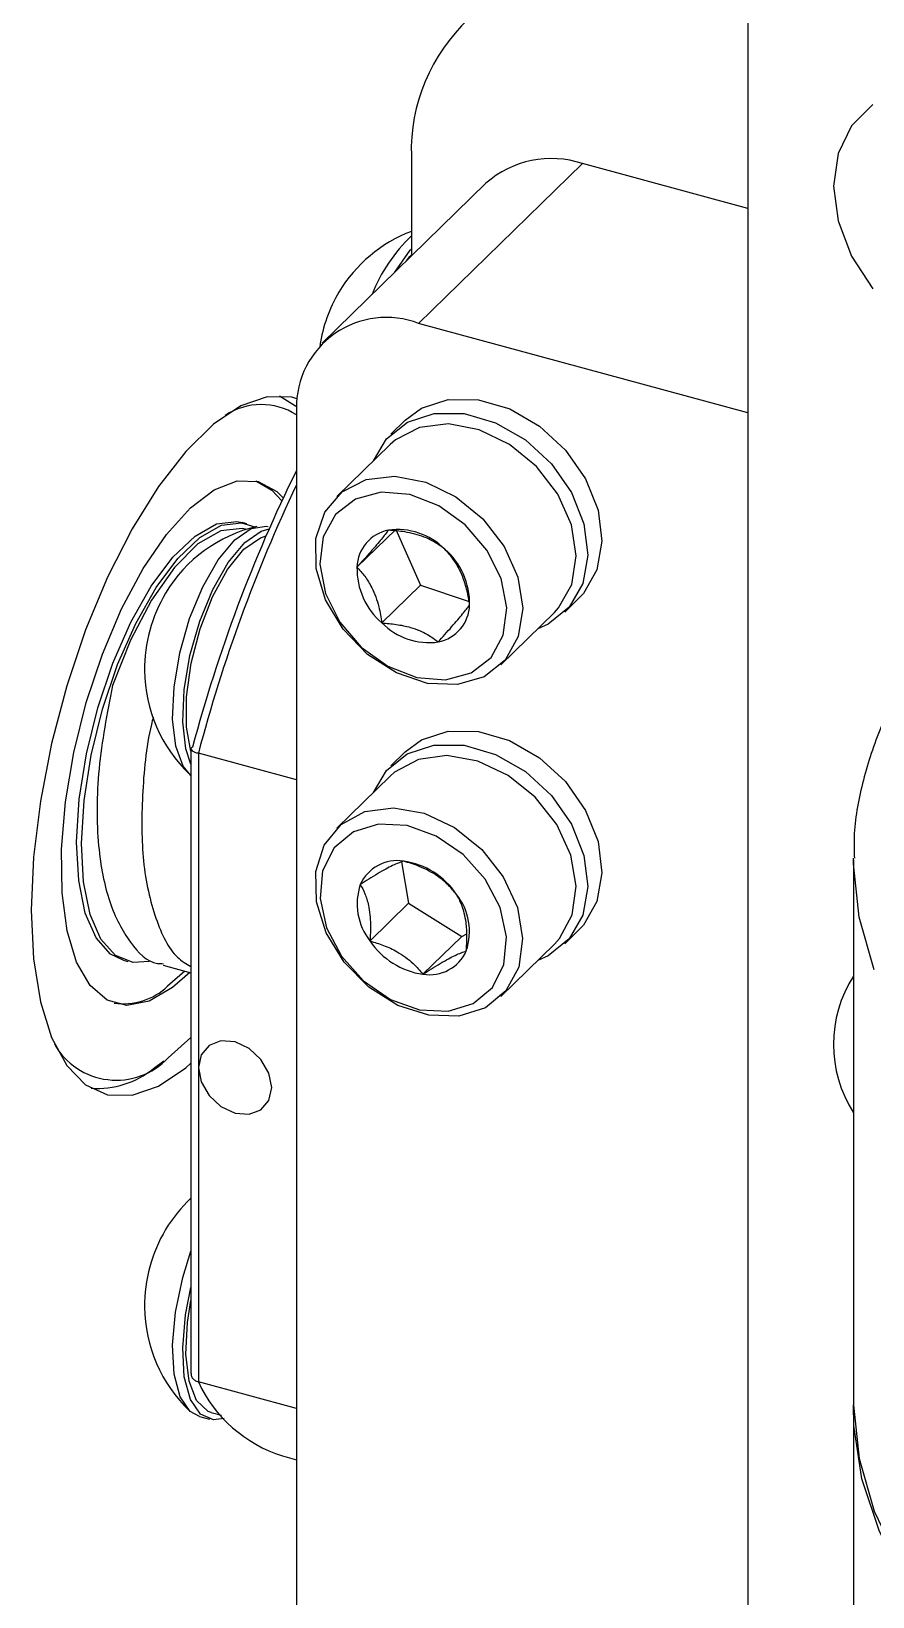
# Model space of a CAD drawing. Header units: millimetres. Extents: x 0 to 3353, y 0 to 2591.
# Drawn here: x 1725.6 to 1756.1, y 2159.6 to 2216.2 of the extents above; entities that cross this region are included whole.
import ezdxf

# ---------------------------------------------------------------- set-up
doc = ezdxf.new("R2010")
doc.units = ezdxf.units.MM
doc.header["$LTSCALE"] = 12

msp = doc.modelspace()

# ---------------------------------------------------------------- linework, layer by layer
at = {"color": 7, "linetype": 'Continuous', "lineweight": 25}
for p, q in [((1751.558, 2221.749), (1751.558, 2157.857)), ((1739.383, 2211.71), (1739.383, 2208.092)), ((1745.574, 2211.433), (1739.647, 2205.648)), ((1751.558, 2209.807), (1745.574, 2211.433)), ((1742.081, 2210.726), (1736.154, 2204.941)), ((1751.558, 2202.411), (1739.647, 2205.648)), ((1735.225, 2202.564), (1735.225, 2142.898)), ((1739.157, 2202.148), (1738.643, 2201.646)), ((1738.62, 2201.274), (1736.683, 2199.384)), ((1733.435, 2198.403), (1733.258, 2198.451)), ((1733.403, 2198.195), (1733.38, 2198.201)), ((1733.952, 2198.136), (1734.234, 2198.219)), ((1738.815, 2198.2), (1737.415, 2196.834)), ((1738.815, 2198.2), (1739.717, 2196.179)), ((1733.919, 2197.898), (1734.13, 2197.967)), ((1739.717, 2196.179), (1738.317, 2194.813)), ((1739.717, 2196.179), (1741.468, 2195.59)), ((1744.93, 2195.206), (1745.443, 2195.707)), ((1742.62, 2193.301), (1744.557, 2195.191)), ((1731.41, 2190.257), (1731.41, 2167.653)), ((1735.225, 2189.134), (1731.676, 2190.099)), ((1731.676, 2190.099), (1731.676, 2178.727)), ((1739.157, 2190.147), (1738.643, 2189.646)), ((1738.62, 2189.274), (1736.683, 2187.383)), ((1739.03, 2186.167), (1739.285, 2184.672)), ((1755.376, 2186.237), (1755.376, 2166.651)), ((1739.285, 2184.672), (1737.885, 2183.306)), ((1739.285, 2184.672), (1741.203, 2183.469)), ((1741.203, 2183.469), (1739.803, 2182.103)), ((1741.203, 2183.469), (1741.384, 2183.567)), ((1744.93, 2183.205), (1745.443, 2183.706)), ((1742.62, 2181.3), (1744.557, 2183.191)), ((1728.952, 2182.608), (1729.129, 2182.56)), ((1730.398, 2182.431), (1731.41, 2182.156)), ((1731.186, 2182.217), (1730.566, 2181.669)), ((1731.41, 2179.809), (1730.588, 2179.08)), ((1730.051, 2178.695), (1730.432, 2178.965)), ((1731.676, 2178.727), (1731.676, 2167.356)), ((1735.225, 2166.391), (1731.676, 2167.356)), ((1731.714, 2166.102), (1732.079, 2166.002)), ((1732.145, 2166.244), (1732.51, 2166.144)), ((1755.376, 2166.394), (1755.376, 2127.093)), ((1734.716, 2164.677), (1735.225, 2164.539))]:
    msp.add_line(p, q, dxfattribs=at)
at = {"color": 7, "linetype": 'Continuous', "lineweight": 25, "flags": 128}
for points in [[(1756.078, 2213.568), (1755.305, 2212.802), (1754.819, 2211.797), (1754.653, 2210.622), (1754.819, 2209.357), (1755.305, 2208.087), (1756.078, 2206.901)], [(1738.786, 2207.51), (1739.343, 2208.307), (1739.383, 2208.354)], [(1739.207, 2207.921), (1739.33, 2208.076), (1739.383, 2208.138)], [(1735.241, 2202.926), (1735.055, 2202.977), (1734.17, 2202.993), (1733.219, 2202.664), (1732.227, 2202), (1731.221, 2201.018), (1730.229, 2199.746), (1729.277, 2198.217), (1728.393, 2196.474), (1727.599, 2194.565), (1726.918, 2192.541), (1726.368, 2190.457), (1725.964, 2188.371), (1725.717, 2186.339), (1725.634, 2184.417), (1725.717, 2182.657), (1725.964, 2181.107), (1726.368, 2179.809), (1726.918, 2178.8), (1727.599, 2178.105), (1728.393, 2177.745), (1729.277, 2177.729), (1730.229, 2178.058), (1731.221, 2178.722), (1731.41, 2178.883)], [(1734.608, 2203.028), (1735.193, 2202.665), (1735.225, 2202.638)], [(1739.157, 2202.148), (1739.751, 2202.582), (1740.715, 2202.896), (1741.808, 2202.889), (1742.941, 2202.56), (1744.021, 2201.937), (1744.963, 2201.07), (1745.688, 2200.03), (1746.139, 2198.9), (1746.279, 2197.773), (1746.097, 2196.739), (1745.607, 2195.882), (1745.443, 2195.707)], [(1738.016, 2200.684), (1738.48, 2201.471), (1739.238, 2202.081), (1740.202, 2202.395), (1741.295, 2202.387), (1742.427, 2202.059), (1743.508, 2201.436), (1744.449, 2200.569), (1745.175, 2199.529), (1745.626, 2198.399), (1745.766, 2197.272), (1745.583, 2196.238), (1745.093, 2195.381), (1744.336, 2194.771), (1743.953, 2194.602)], [(1744.557, 2195.191), (1744.711, 2195.357), (1745.189, 2196.209), (1745.347, 2197.241), (1745.171, 2198.362), (1744.676, 2199.47), (1743.907, 2200.469), (1742.932, 2201.269), (1741.838, 2201.8), (1740.721, 2202.013), (1739.682, 2201.89), (1738.812, 2201.443), (1738.62, 2201.274)], [(1731.363, 2182.169), (1730.743, 2181.621), (1729.894, 2181.131), (1729.095, 2180.978), (1728.375, 2181.168), (1727.76, 2181.696), (1727.273, 2182.541), (1726.93, 2183.672), (1726.745, 2185.05), (1726.724, 2186.625), (1726.867, 2188.338), (1727.17, 2190.129), (1727.621, 2191.933), (1728.205, 2193.684), (1728.9, 2195.32), (1729.681, 2196.781), (1730.52, 2198.014), (1731.387, 2198.974), (1732.249, 2199.628), (1733.077, 2199.951), (1733.84, 2199.932), (1734.51, 2199.572), (1734.743, 2199.339)], [(1733.76, 2199.951), (1734.333, 2199.62), (1734.692, 2199.23)], [(1742.775, 2193.466), (1742.019, 2192.869), (1741.054, 2192.581), (1739.964, 2192.627), (1738.846, 2193.003), (1737.799, 2193.676), (1736.917, 2194.585), (1736.279, 2195.651), (1735.939, 2196.778), (1735.93, 2197.866), (1736.252, 2198.819), (1736.875, 2199.552), (1737.745, 2200), (1738.785, 2200.123), (1739.901, 2199.909), (1740.996, 2199.379), (1741.971, 2198.579), (1742.739, 2197.58), (1743.234, 2196.471), (1743.41, 2195.351), (1743.252, 2194.319), (1742.775, 2193.466)], [(1742.264, 2193.56), (1742.708, 2194.371), (1742.834, 2195.355), (1742.628, 2196.417), (1742.112, 2197.453), (1741.335, 2198.361), (1740.375, 2199.053), (1739.324, 2199.46), (1738.286, 2199.543), (1737.362, 2199.294), (1736.642, 2198.737), (1736.198, 2197.926), (1736.073, 2196.942), (1736.278, 2195.88), (1736.794, 2194.844), (1737.571, 2193.936), (1738.532, 2193.244), (1739.582, 2192.837), (1740.621, 2192.754), (1741.545, 2193.003), (1742.264, 2193.56)], [(1728.952, 2182.608), (1728.503, 2182.825), (1727.975, 2183.416), (1727.584, 2184.318), (1727.347, 2185.492), (1727.274, 2186.885), (1727.369, 2188.438), (1727.626, 2190.083), (1728.036, 2191.746), (1728.58, 2193.357), (1729.234, 2194.844), (1729.97, 2196.143), (1730.756, 2197.196), (1731.557, 2197.958), (1732.338, 2198.395), (1733.065, 2198.488), (1733.258, 2198.451)], [(1729.896, 2182.569), (1729.322, 2182.523), (1728.68, 2182.777), (1728.152, 2183.368), (1727.761, 2184.27), (1727.524, 2185.444), (1727.451, 2186.837), (1727.545, 2188.39), (1727.803, 2190.035), (1728.213, 2191.698), (1728.757, 2193.309), (1729.411, 2194.796), (1730.147, 2196.095), (1730.933, 2197.148), (1731.733, 2197.91), (1732.515, 2198.347), (1733.242, 2198.44), (1733.723, 2198.287)], [(1733.38, 2198.201), (1733.26, 2198.228), (1732.491, 2198.149), (1731.659, 2197.672), (1730.808, 2196.821), (1729.981, 2195.64), (1729.222, 2194.19), (1728.57, 2192.548)], [(1731.41, 2189.294), (1731.132, 2189.631), (1730.861, 2190.358), (1730.747, 2191.335), (1730.796, 2192.488), (1731.006, 2193.733), (1731.361, 2194.976), (1731.835, 2196.126), (1732.392, 2197.098), (1732.991, 2197.818), (1733.588, 2198.235)], [(1733.588, 2198.235), (1734.138, 2198.316), (1734.206, 2198.301)], [(1731.41, 2189.699), (1731.226, 2190.259), (1731.112, 2191.236), (1731.161, 2192.389), (1731.371, 2193.634), (1731.726, 2194.877), (1732.199, 2196.027), (1732.756, 2196.998), (1733.355, 2197.719), (1733.952, 2198.136)], [(1731.406, 2190.177), (1731.246, 2191.045), (1731.247, 2192.144), (1731.416, 2193.362), (1731.74, 2194.601), (1732.192, 2195.76), (1732.736, 2196.746), (1733.328, 2197.478), (1733.919, 2197.898)], [(1739.157, 2190.147), (1739.75, 2190.581), (1740.714, 2190.896), (1741.807, 2190.888), (1742.939, 2190.56), (1744.02, 2189.938), (1744.961, 2189.071), (1745.687, 2188.031), (1746.139, 2186.902), (1746.279, 2185.774), (1746.097, 2184.74), (1745.608, 2183.883), (1745.443, 2183.706)], [(1739.236, 2190.08), (1740.201, 2190.395), (1741.293, 2190.387), (1742.426, 2190.059), (1743.507, 2189.437), (1744.448, 2188.57), (1745.174, 2187.53), (1745.625, 2186.401), (1745.766, 2185.273), (1745.584, 2184.239), (1745.094, 2183.382), (1744.337, 2182.771), (1743.953, 2182.601)], [(1738.016, 2188.684), (1738.479, 2189.47), (1739.236, 2190.08)], [(1744.557, 2183.191), (1744.74, 2183.391), (1745.204, 2184.254), (1745.346, 2185.292), (1745.154, 2186.414), (1744.646, 2187.52), (1743.866, 2188.511), (1742.883, 2189.3), (1741.786, 2189.817), (1740.67, 2190.014), (1739.637, 2189.876), (1738.777, 2189.414), (1738.62, 2189.274)], [(1742.06, 2180.89), (1741.102, 2180.587), (1740.016, 2180.617), (1738.897, 2180.978), (1737.845, 2181.638), (1736.954, 2182.538), (1736.302, 2183.599), (1735.948, 2184.725), (1735.923, 2185.818), (1736.229, 2186.779), (1736.84, 2187.524), (1737.7, 2187.986), (1738.734, 2188.124), (1739.849, 2187.926), (1740.946, 2187.41), (1741.929, 2186.621), (1742.709, 2185.63), (1743.218, 2184.524), (1743.409, 2183.402), (1743.267, 2182.363), (1742.804, 2181.501), (1742.06, 2180.89)], [(1741.621, 2181.042), (1742.317, 2181.625), (1742.733, 2182.455), (1742.828, 2183.451), (1742.593, 2184.515), (1742.05, 2185.543), (1741.253, 2186.435), (1740.28, 2187.103), (1739.226, 2187.481), (1738.194, 2187.534), (1737.286, 2187.254), (1736.589, 2186.671), (1736.173, 2185.841), (1736.078, 2184.845), (1736.313, 2183.781), (1736.856, 2182.753), (1737.653, 2181.862), (1738.626, 2181.194), (1739.68, 2180.815), (1740.712, 2180.763), (1741.621, 2181.042)], [(1731.676, 2178.727), (1731.777, 2178.208), (1732.065, 2177.712), (1732.495, 2177.317), (1733.003, 2177.081), (1733.511, 2177.041), (1733.941, 2177.203), (1734.229, 2177.541), (1734.33, 2178.006), (1734.229, 2178.526), (1733.941, 2179.021), (1733.511, 2179.417), (1733.003, 2179.652), (1732.495, 2179.692), (1732.065, 2179.531), (1731.777, 2179.192), (1731.676, 2178.727)], [(1731.714, 2166.102), (1731.386, 2166.283), (1731.023, 2166.815), (1730.804, 2167.635), (1730.745, 2168.681), (1730.85, 2169.876), (1731.112, 2171.13), (1731.41, 2172.082)], [(1732.608, 2166.033), (1732.23, 2165.977), (1731.75, 2166.183), (1731.388, 2166.716), (1731.169, 2167.536), (1731.11, 2168.582), (1731.215, 2169.776), (1731.41, 2170.766)], [(1732.145, 2166.244), (1732.028, 2166.287), (1731.615, 2166.678), (1731.341, 2167.386), (1731.227, 2168.353), (1731.284, 2169.501), (1731.41, 2170.298)], [(1755.376, 2166.651), (1755.377, 2166.511), (1755.578, 2164.583), (1756.129, 2162.672), (1757.025, 2160.797), (1758.258, 2158.973)], [(1758.617, 2158.27), (1757.302, 2160.079), (1756.321, 2161.943), (1755.683, 2163.846), (1755.394, 2165.771), (1755.377, 2166.522)]]:
    msp.add_lwpolyline(points, dxfattribs=at)
at = {"color": 8, "linetype": 'Continuous', "lineweight": 25, "flags": 128}
msp.add_lwpolyline([(1756.129, 2182.259), (1755.578, 2184.169), (1755.377, 2186.098), (1755.376, 2186.302)], dxfattribs=at)
at = {"color": 7, "linetype": 'Continuous', "lineweight": 25}
for centre, radius, start, end in [((1745.845, 2211.914), 6.465, 132.8013, 181.8066), ((1744.444, 2208.039), 3.577, 71.5838, 131.3262), ((1741.283, 2204.049), 5.287, 111.0615, 148.8229), ((1743.485, 2204.521), 5.94, 133.6693, 158.4577), ((1741.719, 2203.928), 5.725, 150.044, 170.6733), ((1738.475, 2202.617), 3.25, 68.8623, 180.9223), ((1733.954, 2200.358), 2.357, 57.3654, 123.6462), ((1783.723, 2176.428), 54.07, 153.7614, 165.1163), ((1735.013, 2193.16), 5.287, 103.4122, 148.8229), ((1738.822, 2196.788), 1.408, 101.0868, 178.1366), ((1738.884, 2195.785), 2.408, 44.8902, 97.9336), ((1738.881, 2195.511), 2.611, 358.9578, 49.1147), ((1740.026, 2196.786), 2.611, 178.9578, 229.1147), ((1735.349, 2193.068), 5.622, 149.7999, 179.7911), ((1740.084, 2195.509), 1.408, 281.0868, 358.1366), ((1740.022, 2196.512), 2.408, 224.8902, 277.9336), ((1735.013, 2193.16), 5.287, 180.7681, 226.1788), ((1738.867, 2184.753), 1.46, 80.6837, 155.7989), ((1738.711, 2183.439), 2.783, 33.8939, 81.8954), ((1739.603, 2184.652), 2.182, 161.3033, 218.0835), ((1739.304, 2183.645), 2.182, 341.3033, 38.0835), ((1740.195, 2184.858), 2.783, 213.8939, 261.8954), ((1740.039, 2183.544), 1.46, 260.6837, 335.7989), ((1759.247, 2179.567), 4.593, 147.4336, 212.5664), ((1728.963, 2183.379), 2.344, 261.747, 313.1555), ((1728.712, 2180.848), 2.578, 209.4602, 316.6882), ((1728.022, 2181.166), 3.197, 266.0172, 309.4), ((1735.013, 2170.127), 5.287, 132.9635, 148.8229), ((1735.188, 2170.08), 5.461, 149.3466, 180.2444), ((1735.013, 2170.127), 5.287, 180.7681, 226.1788), ((1736.226, 2169.455), 5.011, 204.7729, 252.4612)]:
    msp.add_arc(centre, radius, start, end, dxfattribs=at)
at = {"color": 8, "linetype": 'Continuous', "lineweight": 25}
msp.add_arc((1785.607, 2175.886), 55.772, 154.6037, 165.2363, dxfattribs=at)
at = {"color": 7, "linetype": 'Continuous', "lineweight": 25}
for points, knots in [([(1765.711, 2200.605), (1765.11, 2200.248), (1763.711, 2199.416), (1761.803, 2197.975), (1759.962, 2196.315), (1758.413, 2194.558), (1757.165, 2192.724), (1756.229, 2190.83), (1755.639, 2188.901), (1755.369, 2187.385), (1755.403, 2186.522), (1755.411, 2186.309)], [0, 0, 0, 0, 0.094668, 0.220127, 0.345597, 0.470787, 0.595283, 0.71859, 0.840318, 0.960434, 1, 1, 1, 1]), ([(1738.552, 2198.17), (1738.515, 2198.122), (1738.414, 2197.987), (1738.141, 2197.653), (1737.75, 2197.207), (1737.496, 2196.924), (1737.415, 2196.834)], [0, 0, 0, 0, 0.180942, 0.506293, 0.843975, 1, 1, 1, 1]), ([(1740.59, 2197.484), (1740.484, 2197.564), (1740.269, 2197.727), (1739.799, 2197.96), (1739.199, 2198.117), (1738.751, 2198.154), (1738.552, 2198.17)], [0, 0, 0, 0, 0.216453, 0.440306, 0.751896, 1, 1, 1, 1]), ([(1741.491, 2195.463), (1741.463, 2195.635), (1741.406, 2195.983), (1741.231, 2196.562), (1740.946, 2197.089), (1740.699, 2197.363), (1740.59, 2197.484)], [0, 0, 0, 0, 0.216453, 0.440306, 0.751896, 1, 1, 1, 1]), ([(1737.415, 2196.834), (1737.511, 2196.728), (1737.705, 2196.514), (1737.996, 2196.047), (1738.211, 2195.453), (1738.284, 2195.009), (1738.317, 2194.813)], [0, 0, 0, 0, 0.216453, 0.440306, 0.751896, 1, 1, 1, 1]), ([(1740.355, 2194.127), (1740.435, 2194.217), (1740.69, 2194.501), (1741.08, 2194.946), (1741.354, 2195.28), (1741.455, 2195.415), (1741.491, 2195.463)], [0, 0, 0, 0, 0.156025, 0.493707, 0.819058, 1, 1, 1, 1]), ([(1738.317, 2194.813), (1738.49, 2194.799), (1738.843, 2194.77), (1739.427, 2194.649), (1739.958, 2194.425), (1740.233, 2194.219), (1740.355, 2194.127)], [0, 0, 0, 0, 0.216453, 0.440306, 0.751896, 1, 1, 1, 1]), ([(1728.57, 2192.548), (1728.376, 2191.541), (1727.994, 2189.563), (1727.984, 2186.807), (1728.408, 2184.636), (1729.175, 2183.214), (1729.863, 2182.497), (1730.338, 2182.486), (1730.41, 2182.485)], [0, 0, 0, 0, 0.220157, 0.432609, 0.614114, 0.795282, 0.969156, 1, 1, 1, 1]), ([(1730.044, 2191.399), (1730.021, 2191.311), (1729.788, 2190.407), (1729.621, 2188.553), (1729.619, 2186.105), (1730.083, 2184.083), (1730.713, 2182.789), (1731.241, 2182.478), (1731.41, 2182.378)], [0, 0, 0, 0, 0.0238002, 0.2450854, 0.4609419, 0.6858985, 0.8994206, 1, 1, 1, 1]), ([(1731.467, 2190.317), (1731.467, 2190.316), (1731.446, 2190.308), (1731.412, 2190.285), (1731.403, 2190.243), (1731.448, 2190.192), (1731.539, 2190.141), (1731.631, 2190.113), (1731.676, 2190.099)], [0, 0, 0, 0, 0.0074845, 0.1714954, 0.3867442, 0.5936024, 0.7967352, 1, 1, 1, 1]), ([(1739.104, 2186.194), (1739.043, 2186.173), (1738.873, 2186.117), (1738.472, 2185.929), (1737.959, 2185.624), (1737.637, 2185.417), (1737.536, 2185.351)], [0, 0, 0, 0, 0.180942, 0.506293, 0.843975, 1, 1, 1, 1]), ([(1741.021, 2184.99), (1740.924, 2185.106), (1740.725, 2185.341), (1740.287, 2185.708), (1739.72, 2186.008), (1739.293, 2186.136), (1739.104, 2186.194)], [0, 0, 0, 0, 0.216453, 0.440306, 0.751896, 1, 1, 1, 1]), ([(1737.536, 2185.351), (1737.593, 2185.244), (1737.711, 2185.026), (1737.859, 2184.553), (1737.921, 2183.952), (1737.896, 2183.504), (1737.885, 2183.306)], [0, 0, 0, 0, 0.216453, 0.440306, 0.751896, 1, 1, 1, 1]), ([(1741.371, 2182.945), (1741.38, 2183.118), (1741.401, 2183.47), (1741.368, 2184.055), (1741.236, 2184.589), (1741.087, 2184.867), (1741.021, 2184.99)], [0, 0, 0, 0, 0.216453, 0.440306, 0.751896, 1, 1, 1, 1]), ([(1737.885, 2183.306), (1738.05, 2183.257), (1738.386, 2183.156), (1738.939, 2182.901), (1739.437, 2182.533), (1739.69, 2182.235), (1739.803, 2182.103)], [0, 0, 0, 0, 0.216453, 0.440306, 0.751896, 1, 1, 1, 1]), ([(1739.803, 2182.103), (1739.904, 2182.168), (1740.226, 2182.375), (1740.739, 2182.681), (1741.14, 2182.869), (1741.31, 2182.925), (1741.371, 2182.945)], [0, 0, 0, 0, 0.156025, 0.493707, 0.819058, 1, 1, 1, 1]), ([(1731.411, 2167.653), (1731.411, 2167.639), (1731.411, 2167.605), (1731.426, 2167.554), (1731.454, 2167.501), (1731.494, 2167.453), (1731.545, 2167.412), (1731.606, 2167.378), (1731.652, 2167.363), (1731.676, 2167.356)], [0, 0, 0, 0, 0.104559, 0.253584, 0.406553, 0.552826, 0.703152, 0.84943, 1, 1, 1, 1])]:
    msp.add_open_spline(points, degree=3, knots=knots, dxfattribs=at)

doc.saveas('drawing.dxf')
